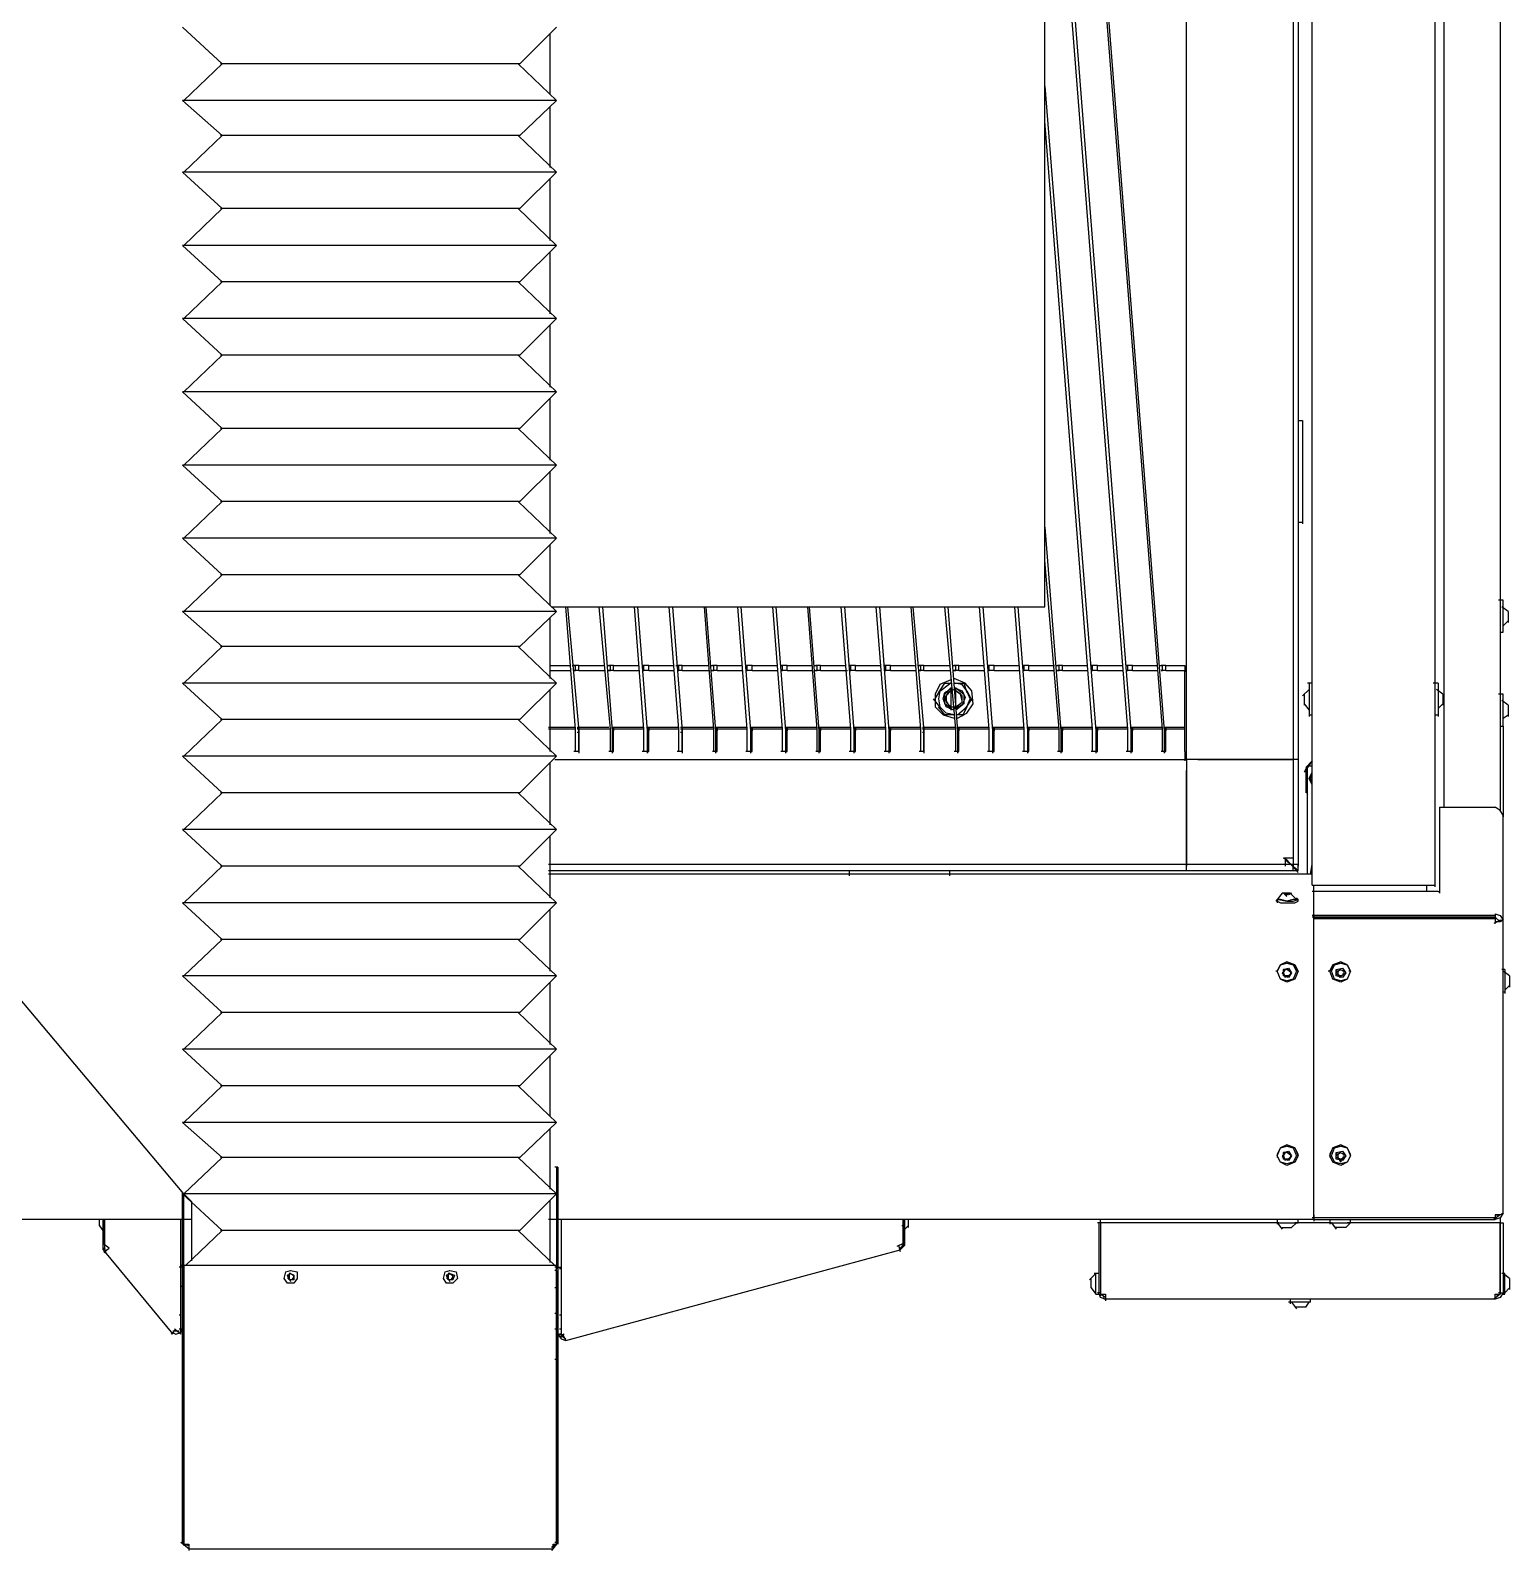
# Model space of a CAD drawing. Header units: inches. Extents: x 13215 to 16529, y 27038 to 34809.
# Drawn here: x 15415 to 16528, y 27038 to 28182 of the extents above; entities that cross this region are included whole.
import ezdxf

# ---------------------------------------------------------------- set-up
doc = ezdxf.new("R2010")
doc.units = ezdxf.units.IN
doc.header["$MEASUREMENT"] = 0
doc.layers.add('MAQUINAS', color=181, linetype='Continuous')

msp = doc.modelspace()

# ---------------------------------------------------------------- linework, layer by layer
at = {"layer": 'MAQUINAS'}
for points in [[(16284.9, 27633.7), (16284.9, 30865.2)], [(16365.2, 30865.2), (16365.2, 27632.5)], [(16368.8, 30865.2), (16368.8, 27632.5)], [(16178.3, 27748.6), (16178.3, 30620.9)], [(16379.5, 27539), (16379.5, 29249.4)], [(16471.8, 29249.4), (16471.8, 27537.8)], [(16478.9, 27597.7), (16478.9, 29250.6)], [(16520.9, 29250.6), (16520.9, 27595.3)], [(16240.6, 27656.4), (16180.7, 28419.4)], [(16183.1, 28419.4), (16243, 27655.2)], [(16266.9, 27656.4), (16207.1, 28419.4)], [(16208.3, 28419.4), (16268.1, 27655.2)], [(15559.1, 28157.1), (15529.1, 28184.6)], [(15783, 28157.1), (15810.6, 28184.6)], [(15805.8, 28179.8), (15805.8, 28134.3)], [(15530.3, 28129.5), (15559.1, 28157.1)], [(15783, 28157.1), (15557.9, 28157.1)], [(15810.6, 28129.5), (15781.9, 28157.1)], [(16178.3, 28140.3), (16216.6, 27655.2)], [(15810.6, 28129.5), (15529.1, 28129.5)], [(15559.1, 28103.2), (15529.1, 28129.5)], [(15783, 28103.2), (15810.6, 28129.5)], [(15805.8, 28124.7), (15805.8, 28079.2)], [(16214.2, 27656.4), (16178.3, 28114)], [(15530.3, 28075.6), (15559.1, 28103.2)], [(15783, 28103.2), (15557.9, 28103.2)], [(15810.6, 28075.6), (15781.9, 28103.2)], [(15810.6, 28075.6), (15529.1, 28075.6)], [(15559.1, 28048.1), (15529.1, 28075.6)], [(15783, 28048.1), (15810.6, 28075.6)], [(15805.8, 28070.8), (15805.8, 28024.1)], [(15530.3, 28020.5), (15559.1, 28048.1)], [(15783, 28048.1), (15557.9, 28048.1)], [(15810.6, 28020.5), (15781.9, 28048.1)], [(15810.6, 28020.5), (15529.1, 28020.5)], [(15559.1, 27993), (15529.1, 28020.5)], [(15783, 27993), (15810.6, 28020.5)], [(15805.8, 28015.7), (15805.8, 27969)], [(15530.3, 27965.4), (15559.1, 27993)], [(15783, 27993), (15557.9, 27993)], [(15810.6, 27965.4), (15781.9, 27993)], [(15810.6, 27965.4), (15529.1, 27965.4)], [(15559.1, 27937.9), (15529.1, 27965.4)], [(15783, 27937.9), (15810.6, 27965.4)], [(15805.8, 27960.6), (15805.8, 27913.9)], [(15530.3, 27910.3), (15559.1, 27937.9)], [(15783, 27937.9), (15557.9, 27937.9)], [(15810.6, 27910.3), (15781.9, 27937.9)], [(15810.6, 27910.3), (15529.1, 27910.3)], [(15559.1, 27882.8), (15529.1, 27910.3)], [(15783, 27882.8), (15810.6, 27910.3)], [(15805.8, 27905.5), (15805.8, 27858.8)], [(16368.8, 27888.8), (16372.3, 27888.8)], [(16372.3, 27888.8), (16372.3, 27810.9)], [(15530.3, 27855.2), (15559.1, 27882.8)], [(15783, 27882.8), (15557.9, 27882.8)], [(15810.6, 27855.2), (15781.9, 27882.8)], [(15810.6, 27855.2), (15529.1, 27855.2)], [(15559.1, 27827.7), (15529.1, 27855.2)], [(15783, 27827.7), (15810.6, 27855.2)], [(15805.8, 27850.5), (15805.8, 27803.7)], [(15530.3, 27800.1), (15559.1, 27827.7)], [(15783, 27827.7), (15557.9, 27827.7)], [(15810.6, 27800.1), (15781.9, 27827.7)], [(16178.3, 27808.5), (16190.3, 27655.2)], [(16368.8, 27812.1), (16372.3, 27812.1)], [(15810.6, 27800.1), (15529.1, 27800.1)], [(15559.1, 27772.6), (15529.1, 27800.1)], [(15783, 27772.6), (15810.6, 27800.1)], [(15805.8, 27795.4), (15805.8, 27749.8)], [(16189.1, 27656.4), (16178.3, 27783.4)], [(15530.3, 27745), (15559.1, 27772.6)], [(15783, 27772.6), (15557.9, 27772.6)], [(15810.6, 27745), (15781.9, 27772.6)], [(16523.3, 27753.4), (16519.7, 27753.4)], [(16523.3, 27729.5), (16523.3, 27753.4)], [(15810.6, 27745), (15529.1, 27745)], [(15559.1, 27718.7), (15529.1, 27745)], [(15783, 27718.7), (15810.6, 27745)], [(15805.8, 27740.3), (15805.8, 27694.7)], [(15807, 27748.6), (16178.3, 27748.6)], [(15825, 27656.4), (15817.8, 27748.6)], [(15819, 27748.6), (15827.4, 27655.2)], [(15851.3, 27656.4), (15842.9, 27748.6)], [(15845.3, 27748.6), (15852.5, 27655.2)], [(15876.5, 27656.4), (15869.3, 27748.6)], [(15871.7, 27748.6), (15878.9, 27655.2)], [(15902.8, 27656.4), (15895.6, 27748.6)], [(15898, 27748.6), (15905.2, 27655.2)], [(15929.2, 27656.4), (15922, 27748.6)], [(15923.2, 27748.6), (15930.4, 27655.2)], [(15954.3, 27656.4), (15947.1, 27748.6)], [(15949.5, 27748.6), (15956.7, 27655.2)], [(15980.7, 27656.4), (15973.5, 27748.6)], [(15975.9, 27748.6), (15983.1, 27655.2)], [(16007, 27656.4), (15999.8, 27748.6)], [(16001, 27748.6), (16008.2, 27655.2)], [(16032.2, 27656.4), (16025, 27748.6)], [(16027.4, 27748.6), (16034.6, 27655.2)], [(16058.5, 27656.4), (16051.3, 27748.6)], [(16053.7, 27748.6), (16060.9, 27655.2)], [(16084.9, 27656.4), (16077.7, 27748.6)], [(16078.9, 27748.6), (16087.3, 27655.2)], [(16111.2, 27656.4), (16102.9, 27748.6)], [(16105.2, 27748.6), (16112.4, 27655.2)], [(16136.4, 27656.4), (16129.2, 27748.6)], [(16131.6, 27748.6), (16138.8, 27655.2)], [(16162.7, 27656.4), (16155.6, 27748.6)], [(16157.9, 27748.6), (16165.1, 27655.2)], [(16526.9, 27745), (16522.1, 27748.6)], [(16526.9, 27745), (16526.9, 27736.7)], [(16520.9, 27729.5), (16523.3, 27729.5)], [(16523.3, 27734.3), (16526.9, 27737.9)], [(15530.3, 27691.1), (15559.1, 27718.7)], [(15783, 27718.7), (15557.9, 27718.7)], [(15810.6, 27691.1), (15781.9, 27718.7)], [(15805.8, 27704.3), (15821.4, 27704.3)], [(15805.8, 27700.7), (15821.4, 27700.7)], [(15822.6, 27704.3), (15825, 27704.3)], [(15827.4, 27704.3), (15823.8, 27704.3)], [(15823.8, 27700.7), (15825, 27700.7)], [(15827.4, 27700.7), (15823.8, 27700.7)], [(15825, 27700.7), (15825, 27704.3)], [(15827.4, 27704.3), (15846.5, 27704.3)], [(15827.4, 27700.7), (15827.4, 27704.3)], [(15827.4, 27700.7), (15847.7, 27700.7)], [(15848.9, 27704.3), (15851.3, 27704.3)], [(15848.9, 27700.7), (15851.3, 27700.7)], [(15853.7, 27704.3), (15850.1, 27704.3)], [(15853.7, 27700.7), (15850.1, 27700.7)], [(15851.3, 27700.7), (15851.3, 27704.3)], [(15853.7, 27704.3), (15872.9, 27704.3)], [(15853.7, 27700.7), (15853.7, 27704.3)], [(15853.7, 27700.7), (15872.9, 27700.7)], [(15875.3, 27704.3), (15876.5, 27704.3)], [(15880.1, 27704.3), (15875.3, 27704.3)], [(15875.3, 27700.7), (15876.5, 27700.7)], [(15880.1, 27700.7), (15875.3, 27700.7)], [(15876.5, 27700.7), (15876.5, 27704.3)], [(15880.1, 27704.3), (15899.2, 27704.3)], [(15880.1, 27700.7), (15880.1, 27704.3)], [(15880.1, 27700.7), (15899.2, 27700.7)], [(15900.4, 27704.3), (15902.8, 27704.3)], [(15905.2, 27704.3), (15901.6, 27704.3)], [(15901.6, 27700.7), (15902.8, 27700.7)], [(15905.2, 27700.7), (15901.6, 27700.7)], [(15902.8, 27700.7), (15902.8, 27704.3)], [(15905.2, 27704.3), (15925.6, 27704.3)], [(15905.2, 27700.7), (15905.2, 27704.3)], [(15905.2, 27700.7), (15925.6, 27700.7)], [(15926.8, 27704.3), (15929.2, 27704.3)], [(15926.8, 27700.7), (15929.2, 27700.7)], [(15931.6, 27704.3), (15928, 27704.3)], [(15931.6, 27700.7), (15928, 27700.7)], [(15929.2, 27700.7), (15929.2, 27704.3)], [(15931.6, 27704.3), (15950.7, 27704.3)], [(15931.6, 27700.7), (15931.6, 27704.3)], [(15931.6, 27700.7), (15950.7, 27700.7)], [(15953.1, 27704.3), (15954.3, 27704.3)], [(15957.9, 27704.3), (15953.1, 27704.3)], [(15953.1, 27700.7), (15954.3, 27700.7)], [(15957.9, 27700.7), (15953.1, 27700.7)], [(15954.3, 27700.7), (15954.3, 27704.3)], [(15957.9, 27704.3), (15977.1, 27704.3)], [(15957.9, 27700.7), (15957.9, 27704.3)], [(15957.9, 27700.7), (15977.1, 27700.7)], [(15979.5, 27704.3), (15980.7, 27704.3)], [(15984.3, 27704.3), (15979.5, 27704.3)], [(15979.5, 27700.7), (15980.7, 27700.7)], [(15984.3, 27700.7), (15979.5, 27700.7)], [(15980.7, 27700.7), (15980.7, 27704.3)], [(15984.3, 27704.3), (16003.4, 27704.3)], [(15984.3, 27700.7), (15984.3, 27704.3)], [(15984.3, 27700.7), (16003.4, 27700.7)], [(16004.6, 27704.3), (16007, 27704.3)], [(16004.6, 27700.7), (16007, 27700.7)], [(16009.4, 27704.3), (16005.8, 27704.3)], [(16009.4, 27700.7), (16005.8, 27700.7)], [(16007, 27700.7), (16007, 27704.3)], [(16009.4, 27704.3), (16028.6, 27704.3)], [(16009.4, 27700.7), (16009.4, 27704.3)], [(16009.4, 27700.7), (16029.8, 27700.7)], [(16031, 27704.3), (16032.2, 27704.3)], [(16035.8, 27704.3), (16031, 27704.3)], [(16031, 27700.7), (16032.2, 27700.7)], [(16035.8, 27700.7), (16031, 27700.7)], [(16032.2, 27700.7), (16032.2, 27704.3)], [(16035.8, 27704.3), (16054.9, 27704.3)], [(16035.8, 27700.7), (16035.8, 27704.3)], [(16035.8, 27700.7), (16054.9, 27700.7)], [(16057.3, 27704.3), (16058.5, 27704.3)], [(16062.1, 27704.3), (16057.3, 27704.3)], [(16057.3, 27700.7), (16058.5, 27700.7)], [(16062.1, 27700.7), (16057.3, 27700.7)], [(16058.5, 27700.7), (16058.5, 27704.3)], [(16062.1, 27704.3), (16081.3, 27704.3)], [(16062.1, 27700.7), (16062.1, 27704.3)], [(16062.1, 27700.7), (16081.3, 27700.7)], [(16082.5, 27704.3), (16084.9, 27704.3)], [(16087.3, 27704.3), (16083.7, 27704.3)], [(16083.7, 27700.7), (16084.9, 27700.7)], [(16087.3, 27700.7), (16083.7, 27700.7)], [(16084.9, 27700.7), (16084.9, 27704.3)], [(16087.3, 27704.3), (16106.4, 27704.3)], [(16087.3, 27700.7), (16087.3, 27704.3)], [(16087.3, 27700.7), (16107.6, 27700.7)], [(16107.6, 27693.5), (16099.3, 27690), (16095.7, 27682.8), (16095.7, 27673.2), (16101.7, 27667.2), (16110, 27664.8)], [(16108.8, 27704.3), (16111.2, 27704.3)], [(16108.8, 27700.7), (16111.2, 27700.7)], [(16113.6, 27704.3), (16110, 27704.3)], [(16113.6, 27700.7), (16110, 27700.7)], [(16112.4, 27664.8), (16119.6, 27668.4), (16124.4, 27675.6), (16123.2, 27685.2), (16118.4, 27691.1), (16110, 27694.7)], [(16111.2, 27700.7), (16111.2, 27704.3)], [(16113.6, 27704.3), (16132.8, 27704.3)], [(16113.6, 27700.7), (16113.6, 27704.3)], [(16113.6, 27700.7), (16132.8, 27700.7)], [(16135.2, 27704.3), (16136.4, 27704.3)], [(16140, 27704.3), (16135.2, 27704.3)], [(16135.2, 27700.7), (16136.4, 27700.7)], [(16140, 27700.7), (16135.2, 27700.7)], [(16136.4, 27700.7), (16136.4, 27704.3)], [(16140, 27704.3), (16159.1, 27704.3)], [(16140, 27700.7), (16140, 27704.3)], [(16140, 27700.7), (16159.1, 27700.7)], [(16161.5, 27704.3), (16162.7, 27704.3)], [(16166.3, 27704.3), (16161.5, 27704.3)], [(16161.5, 27700.7), (16162.7, 27700.7)], [(16166.3, 27700.7), (16161.5, 27700.7)], [(16162.7, 27700.7), (16162.7, 27704.3)], [(16166.3, 27704.3), (16185.5, 27704.3)], [(16166.3, 27700.7), (16166.3, 27704.3)], [(16166.3, 27700.7), (16185.5, 27700.7)], [(16186.7, 27704.3), (16189.1, 27704.3)], [(16186.7, 27700.7), (16189.1, 27700.7)], [(16191.5, 27704.3), (16187.9, 27704.3)], [(16191.5, 27700.7), (16187.9, 27700.7)], [(16189.1, 27700.7), (16189.1, 27704.3)], [(16191.5, 27704.3), (16210.7, 27704.3)], [(16191.5, 27700.7), (16191.5, 27704.3)], [(16191.5, 27700.7), (16210.7, 27700.7)], [(16213, 27704.3), (16214.2, 27704.3)], [(16217.8, 27704.3), (16213, 27704.3)], [(16213, 27700.7), (16214.2, 27700.7)], [(16217.8, 27700.7), (16213, 27700.7)], [(16214.2, 27700.7), (16214.2, 27704.3)], [(16217.8, 27704.3), (16237, 27704.3)], [(16217.8, 27700.7), (16217.8, 27704.3)], [(16217.8, 27700.7), (16237, 27700.7)], [(16239.4, 27704.3), (16240.6, 27704.3)], [(16244.2, 27704.3), (16239.4, 27704.3)], [(16239.4, 27700.7), (16240.6, 27700.7)], [(16244.2, 27700.7), (16239.4, 27700.7)], [(16240.6, 27700.7), (16240.6, 27704.3)], [(16244.2, 27704.3), (16263.4, 27704.3)], [(16244.2, 27700.7), (16244.2, 27704.3)], [(16244.2, 27700.7), (16263.4, 27700.7)], [(16264.5, 27704.3), (16266.9, 27704.3)], [(16269.3, 27704.3), (16265.7, 27704.3)], [(16265.7, 27700.7), (16266.9, 27700.7)], [(16269.3, 27700.7), (16265.7, 27700.7)], [(16266.9, 27700.7), (16266.9, 27704.3)], [(16269.3, 27704.3), (16283.7, 27704.3)], [(16269.3, 27700.7), (16269.3, 27704.3)], [(16269.3, 27700.7), (16283.7, 27700.7)], [(16283.7, 27704.3), (16283.7, 27699.5)], [(16283.7, 27697.1), (16283.7, 27700.7)], [(16283.7, 27661.2), (16283.7, 27697.1)], [(15810.6, 27691.1), (15529.1, 27691.1)], [(15559.1, 27663.6), (15529.1, 27691.1)], [(15783, 27663.6), (15810.6, 27691.1)], [(15805.8, 27686.4), (15805.8, 27639.6)], [(16095.7, 27679.2), (16099.3, 27685.2)], [(16107.6, 27691.1), (16098.1, 27684)], [(16099.3, 27685.2), (16098.1, 27679.2), (16099.3, 27673.2)], [(16099.3, 27685.2), (16102.9, 27691.1)], [(16110, 27670.8), (16104, 27673.2), (16101.7, 27679.2), (16102.9, 27684), (16108.8, 27687.6)], [(16102.9, 27691.1), (16107.6, 27691.1)], [(16107.6, 27672), (16102.9, 27675.6), (16102.9, 27682.8), (16107.6, 27687.6)], [(16116, 27678), (16114.8, 27682.8), (16110, 27686.4), (16105.2, 27684), (16102.9, 27679.2), (16106.4, 27673.2), (16111.2, 27673.2)], [(16107.6, 27685.2), (16104, 27681.6), (16104, 27676.8), (16107.6, 27673.2)], [(16107.6, 27687.6), (16108.8, 27687.6)], [(16107.6, 27687.6), (16107.6, 27684)], [(16107.6, 27685.2), (16107.6, 27672)], [(16119.6, 27685.2), (16116, 27690), (16110, 27691.1)], [(16110, 27691.1), (16117.2, 27691.1)], [(16110, 27687.6), (16111.2, 27687.6)], [(16110, 27687.6), (16116, 27685.2), (16118.4, 27680.4), (16116, 27674.4), (16111.2, 27670.8)], [(16111.2, 27687.6), (16117.2, 27682.8), (16117.2, 27675.6), (16111.2, 27672)], [(16111.2, 27685.2), (16111.2, 27687.6)], [(16111.2, 27673.2), (16111.2, 27685.2)], [(16111.2, 27673.2), (16116, 27676.8), (16116, 27681.6), (16111.2, 27685.2)], [(16117.2, 27691.1), (16119.6, 27684)], [(16119.6, 27673.2), (16122, 27679.2), (16119.6, 27685.2)], [(16119.6, 27685.2), (16123.2, 27678)], [(16377.1, 27686.4), (16372.3, 27681.6)], [(16373.5, 27682.8), (16373.5, 27674.4)], [(16379.5, 27691.1), (16375.9, 27691.1)], [(16377.1, 27691.1), (16377.1, 27666)], [(16474.2, 27691.1), (16470.6, 27691.1)], [(16477.8, 27682.8), (16473, 27686.4)], [(16474.2, 27691.1), (16474.2, 27666)], [(16477.8, 27682.8), (16477.8, 27674.4)], [(16523.3, 27682.8), (16519.7, 27682.8)], [(16523.3, 27658.8), (16523.3, 27682.8)], [(16099.3, 27673.2), (16094.5, 27679.2)], [(16102.9, 27667.2), (16098.1, 27673.2)], [(16110, 27667.2), (16104, 27668.4), (16099.3, 27673.2)], [(16110, 27670.8), (16106.4, 27672)], [(16107.6, 27673.2), (16107.6, 27670.8)], [(16111.2, 27672), (16110, 27672)], [(16111.2, 27672), (16111.2, 27673.2)], [(16112.4, 27667.2), (16119.6, 27673.2)], [(16119.6, 27673.2), (16116, 27666)], [(16123.2, 27679.2), (16118.4, 27672)], [(16373.5, 27675.6), (16377.1, 27670.8)], [(16474.2, 27672), (16477.8, 27675.6)], [(16526.9, 27674.4), (16522.1, 27678)], [(16526.9, 27674.4), (16526.9, 27666)], [(15530.3, 27636.1), (15559.1, 27663.6)], [(15783, 27663.6), (15557.9, 27663.6)], [(15810.6, 27636.1), (15781.9, 27663.6)], [(16110, 27667.2), (16101.7, 27667.2)], [(16117.2, 27667.2), (16111.2, 27667.2)], [(16283.7, 27657.6), (16283.7, 27661.2)], [(16377.1, 27667.2), (16379.5, 27667.2)], [(16471.8, 27667.2), (16474.2, 27667.2)], [(16520.9, 27658.8), (16520.9, 27595.3)], [(16520.9, 27658.8), (16523.3, 27658.8)], [(16523.3, 27664.8), (16526.9, 27667.2)], [(16523.3, 27658.8), (16523.3, 27590.5)], [(15825, 27657.6), (15804.6, 27657.6)], [(15825, 27656.4), (15804.6, 27656.4)], [(15825, 27639.6), (15825, 27656.4)], [(15826.2, 27657.6), (15827.4, 27657.6)], [(15850.1, 27657.6), (15826.2, 27657.6)], [(15851.3, 27656.4), (15826.2, 27656.4)], [(15827.4, 27654), (15826.2, 27654)], [(15827.4, 27657.6), (15827.4, 27655.2)], [(15827.4, 27656.4), (15827.4, 27638.4)], [(15827.4, 27639.6), (15827.4, 27656.4)], [(15851.3, 27639.6), (15851.3, 27656.4)], [(15852.5, 27657.6), (15853.7, 27657.6)], [(15876.5, 27657.6), (15852.5, 27657.6)], [(15852.5, 27656.4), (15852.5, 27638.4)], [(15876.5, 27656.4), (15852.5, 27656.4)], [(15852.5, 27654), (15853.7, 27654)], [(15853.7, 27657.6), (15853.7, 27655.2)], [(15853.7, 27639.6), (15853.7, 27656.4)], [(15876.5, 27639.6), (15876.5, 27656.4)], [(15878.9, 27657.6), (15880.1, 27657.6)], [(15902.8, 27657.6), (15878.9, 27657.6)], [(15878.9, 27656.4), (15878.9, 27638.4)], [(15902.8, 27656.4), (15878.9, 27656.4)], [(15878.9, 27654), (15880.1, 27654)], [(15880.1, 27657.6), (15880.1, 27655.2)], [(15880.1, 27639.6), (15880.1, 27656.4)], [(15902.8, 27639.6), (15902.8, 27656.4)], [(15905.2, 27657.6), (15904, 27657.6)], [(15929.2, 27657.6), (15904, 27657.6)], [(15929.2, 27656.4), (15904, 27656.4)], [(15905.2, 27654), (15904, 27654)], [(15905.2, 27657.6), (15905.2, 27655.2)], [(15905.2, 27656.4), (15905.2, 27638.4)], [(15905.2, 27639.6), (15905.2, 27656.4)], [(15929.2, 27639.6), (15929.2, 27656.4)], [(15930.4, 27657.6), (15931.6, 27657.6)], [(15954.3, 27657.6), (15930.4, 27657.6)], [(15930.4, 27656.4), (15930.4, 27638.4)], [(15954.3, 27656.4), (15930.4, 27656.4)], [(15930.4, 27654), (15931.6, 27654)], [(15931.6, 27657.6), (15931.6, 27655.2)], [(15931.6, 27639.6), (15931.6, 27656.4)], [(15954.3, 27639.6), (15954.3, 27656.4)], [(15956.7, 27657.6), (15957.9, 27657.6)], [(15980.7, 27657.6), (15956.7, 27657.6)], [(15956.7, 27656.4), (15956.7, 27638.4)], [(15980.7, 27656.4), (15956.7, 27656.4)], [(15956.7, 27654), (15957.9, 27654)], [(15957.9, 27657.6), (15957.9, 27655.2)], [(15957.9, 27639.6), (15957.9, 27656.4)], [(15980.7, 27639.6), (15980.7, 27656.4)], [(15983.1, 27657.6), (15984.3, 27657.6)], [(16007, 27657.6), (15983.1, 27657.6)], [(15983.1, 27656.4), (15983.1, 27638.4)], [(16007, 27656.4), (15983.1, 27656.4)], [(15983.1, 27654), (15984.3, 27654)], [(15984.3, 27657.6), (15984.3, 27655.2)], [(15984.3, 27639.6), (15984.3, 27656.4)], [(16007, 27639.6), (16007, 27656.4)], [(16008.2, 27657.6), (16009.4, 27657.6)], [(16032.2, 27657.6), (16008.2, 27657.6)], [(16008.2, 27656.4), (16008.2, 27638.4)], [(16032.2, 27656.4), (16008.2, 27656.4)], [(16008.2, 27654), (16009.4, 27654)], [(16009.4, 27657.6), (16009.4, 27655.2)], [(16009.4, 27639.6), (16009.4, 27656.4)], [(16032.2, 27639.6), (16032.2, 27656.4)], [(16034.6, 27657.6), (16035.8, 27657.6)], [(16058.5, 27657.6), (16034.6, 27657.6)], [(16034.6, 27656.4), (16034.6, 27638.4)], [(16058.5, 27656.4), (16034.6, 27656.4)], [(16034.6, 27654), (16035.8, 27654)], [(16035.8, 27657.6), (16035.8, 27655.2)], [(16035.8, 27639.6), (16035.8, 27656.4)], [(16058.5, 27639.6), (16058.5, 27656.4)], [(16060.9, 27657.6), (16062.1, 27657.6)], [(16084.9, 27657.6), (16060.9, 27657.6)], [(16060.9, 27656.4), (16060.9, 27638.4)], [(16084.9, 27656.4), (16060.9, 27656.4)], [(16060.9, 27654), (16062.1, 27654)], [(16062.1, 27657.6), (16062.1, 27655.2)], [(16062.1, 27639.6), (16062.1, 27656.4)], [(16084.9, 27639.6), (16084.9, 27656.4)], [(16086.1, 27657.6), (16087.3, 27657.6)], [(16111.2, 27657.6), (16086.1, 27657.6)], [(16111.2, 27656.4), (16086.1, 27656.4)], [(16087.3, 27654), (16086.1, 27654)], [(16087.3, 27657.6), (16087.3, 27655.2)], [(16087.3, 27656.4), (16087.3, 27638.4)], [(16087.3, 27639.6), (16087.3, 27656.4)], [(16111.2, 27639.6), (16111.2, 27656.4)], [(16112.4, 27657.6), (16113.6, 27657.6)], [(16136.4, 27657.6), (16112.4, 27657.6)], [(16112.4, 27656.4), (16112.4, 27638.4)], [(16136.4, 27656.4), (16112.4, 27656.4)], [(16112.4, 27654), (16113.6, 27654)], [(16113.6, 27657.6), (16113.6, 27655.2)], [(16113.6, 27639.6), (16113.6, 27656.4)], [(16136.4, 27639.6), (16136.4, 27656.4)], [(16138.8, 27657.6), (16140, 27657.6)], [(16162.7, 27657.6), (16138.8, 27657.6)], [(16138.8, 27656.4), (16138.8, 27638.4)], [(16162.7, 27656.4), (16138.8, 27656.4)], [(16138.8, 27654), (16140, 27654)], [(16140, 27657.6), (16140, 27655.2)], [(16140, 27639.6), (16140, 27656.4)], [(16162.7, 27639.6), (16162.7, 27656.4)], [(16165.1, 27657.6), (16166.3, 27657.6)], [(16189.1, 27657.6), (16165.1, 27657.6)], [(16165.1, 27656.4), (16165.1, 27638.4)], [(16189.1, 27656.4), (16165.1, 27656.4)], [(16165.1, 27654), (16166.3, 27654)], [(16166.3, 27657.6), (16166.3, 27655.2)], [(16166.3, 27639.6), (16166.3, 27656.4)], [(16189.1, 27639.6), (16189.1, 27656.4)], [(16190.3, 27657.6), (16191.5, 27657.6)], [(16214.2, 27657.6), (16190.3, 27657.6)], [(16190.3, 27656.4), (16190.3, 27638.4)], [(16214.2, 27656.4), (16190.3, 27656.4)], [(16190.3, 27654), (16191.5, 27654)], [(16191.5, 27657.6), (16191.5, 27655.2)], [(16191.5, 27639.6), (16191.5, 27656.4)], [(16214.2, 27639.6), (16214.2, 27656.4)], [(16216.6, 27657.6), (16217.8, 27657.6)], [(16240.6, 27657.6), (16216.6, 27657.6)], [(16216.6, 27656.4), (16216.6, 27638.4)], [(16240.6, 27656.4), (16216.6, 27656.4)], [(16216.6, 27654), (16217.8, 27654)], [(16217.8, 27657.6), (16217.8, 27655.2)], [(16217.8, 27639.6), (16217.8, 27656.4)], [(16240.6, 27639.6), (16240.6, 27656.4)], [(16243, 27657.6), (16244.2, 27657.6)], [(16266.9, 27657.6), (16243, 27657.6)], [(16243, 27656.4), (16243, 27638.4)], [(16266.9, 27656.4), (16243, 27656.4)], [(16243, 27654), (16244.2, 27654)], [(16244.2, 27657.6), (16244.2, 27655.2)], [(16244.2, 27639.6), (16244.2, 27656.4)], [(16266.9, 27639.6), (16266.9, 27656.4)], [(16283.7, 27657.6), (16268.1, 27657.6)], [(16268.1, 27657.6), (16269.3, 27657.6)], [(16268.1, 27656.4), (16268.1, 27638.4)], [(16283.7, 27656.4), (16268.1, 27656.4)], [(16268.1, 27654), (16269.3, 27654)], [(16269.3, 27657.6), (16269.3, 27655.2)], [(16269.3, 27639.6), (16269.3, 27656.4)], [(16283.7, 27656.4), (16283.7, 27657.6)], [(16283.7, 27639.6), (16283.7, 27656.4)], [(15810.6, 27636.1), (15529.1, 27636.1)], [(15559.1, 27608.5), (15529.1, 27636.1)], [(15783, 27608.5), (15810.6, 27636.1)], [(15827.4, 27639.6), (15823.8, 27639.6)], [(15827.4, 27639.6), (15826.2, 27639.6)], [(15852.5, 27639.6), (15850.1, 27639.6)], [(15852.5, 27639.6), (15853.7, 27639.6)], [(15878.9, 27639.6), (15875.3, 27639.6)], [(15878.9, 27639.6), (15880.1, 27639.6)], [(15905.2, 27639.6), (15901.6, 27639.6)], [(15905.2, 27639.6), (15904, 27639.6)], [(15930.4, 27639.6), (15928, 27639.6)], [(15930.4, 27639.6), (15931.6, 27639.6)], [(15956.7, 27639.6), (15953.1, 27639.6)], [(15956.7, 27639.6), (15957.9, 27639.6)], [(15983.1, 27639.6), (15979.5, 27639.6)], [(15983.1, 27639.6), (15984.3, 27639.6)], [(16008.2, 27639.6), (16005.8, 27639.6)], [(16008.2, 27639.6), (16009.4, 27639.6)], [(16034.6, 27639.6), (16031, 27639.6)], [(16034.6, 27639.6), (16035.8, 27639.6)], [(16060.9, 27639.6), (16057.3, 27639.6)], [(16060.9, 27639.6), (16062.1, 27639.6)], [(16087.3, 27639.6), (16083.7, 27639.6)], [(16087.3, 27639.6), (16086.1, 27639.6)], [(16112.4, 27639.6), (16110, 27639.6)], [(16112.4, 27639.6), (16113.6, 27639.6)], [(16138.8, 27639.6), (16135.2, 27639.6)], [(16138.8, 27639.6), (16140, 27639.6)], [(16140, 27639.6), (16138.8, 27639.6)], [(16165.1, 27639.6), (16161.5, 27639.6)], [(16165.1, 27639.6), (16166.3, 27639.6)], [(16190.3, 27639.6), (16187.9, 27639.6)], [(16190.3, 27639.6), (16191.5, 27639.6)], [(16216.6, 27639.6), (16213, 27639.6)], [(16216.6, 27639.6), (16217.8, 27639.6)], [(16243, 27639.6), (16239.4, 27639.6)], [(16243, 27639.6), (16244.2, 27639.6)], [(16268.1, 27639.6), (16265.7, 27639.6)], [(16268.1, 27639.6), (16269.3, 27639.6)], [(16283.7, 27639.6), (16283.7, 27632.5)], [(15805.8, 27631.3), (15805.8, 27584.5)], [(15809.4, 27633.7), (16284.9, 27633.7)], [(16359.2, 27633.7), (16283.7, 27633.7)], [(16284.9, 27633.7), (16284.9, 27558.2)], [(16284.9, 27559.4), (16284.9, 27625.3)], [(16293.3, 27633.7), (16359.2, 27633.7)], [(16365.2, 27633.7), (16358, 27633.7)], [(16359.2, 27633.7), (16365.2, 27633.7)], [(16368.8, 27633.7), (16364, 27633.7)], [(16368.8, 27633.7), (16364, 27633.7)], [(16365.2, 27633.7), (16365.2, 27553.4)], [(16368.8, 27633.7), (16368.8, 27553.4)], [(16375.9, 27628.9), (16373.5, 27624.1)], [(16375.9, 27627.7), (16373.5, 27624.1)], [(16379.5, 27632.5), (16374.7, 27627.7)], [(16374.7, 27625.3), (16374.7, 27608.5)], [(16374.7, 27625.3), (16374.7, 27608.5)], [(16379.5, 27632.5), (16375.9, 27627.7)], [(16375.9, 27547.4), (16375.9, 27628.9)], [(16375.9, 27628.9), (16379.5, 27628.9)], [(16379.5, 27614.5), (16377.1, 27619.3), (16379.5, 27624.1)], [(16379.5, 27614.5), (16378.3, 27619.3), (16379.5, 27624.1)], [(15530.3, 27581), (15559.1, 27608.5)], [(15783, 27608.5), (15557.9, 27608.5)], [(15810.6, 27581), (15781.9, 27608.5)], [(16374.7, 27609.7), (16375.9, 27607.3)], [(16374.7, 27609.7), (16375.9, 27607.3)], [(16475.4, 27597.7), (16517.3, 27597.7)], [(16475.4, 27597.7), (16475.4, 27533)], [(16523.3, 27591.7), (16520.9, 27595.3), (16517.3, 27597.7)], [(16523.3, 27512.7), (16523.3, 27591.7)], [(15810.6, 27581), (15529.1, 27581)], [(15559.1, 27553.4), (15529.1, 27581)], [(15783, 27553.4), (15810.6, 27581)], [(15805.8, 27576.2), (15805.8, 27529.5)], [(16284.9, 27559.4), (16284.9, 27553.4)], [(16284.9, 27554.6), (16284.9, 27559.4)], [(16365.2, 27559.4), (16358, 27559.4)], [(16360.4, 27558.2), (16358, 27559.4)], [(16360.4, 27558.2), (16358, 27559.4)], [(16359.2, 27559.4), (16359.2, 27553.4)], [(16368.8, 27549.8), (16359.2, 27558.2)], [(16360.4, 27558.2), (16368.8, 27548.6)], [(15530.3, 27525.9), (15559.1, 27553.4)], [(15783, 27553.4), (15557.9, 27553.4)], [(15810.6, 27525.9), (15781.9, 27553.4)], [(16284.9, 27554.6), (15804.6, 27554.6)], [(16284.9, 27549.8), (15804.6, 27549.8)], [(16379.5, 27547.4), (15804.6, 27547.4)], [(16031, 27549.8), (16031, 27546.2)], [(16106.4, 27549.8), (16106.4, 27546.2)], [(16365.2, 27554.6), (16283.7, 27554.6)], [(16365.2, 27549.8), (16283.7, 27549.8)], [(16284.9, 27549.8), (16284.9, 27554.6)], [(16284.9, 27549.8), (16284.9, 27554.6)], [(16368.8, 27554.6), (16364, 27554.6)], [(16368.8, 27549.8), (16364, 27549.8)], [(16365.2, 27549.8), (16365.2, 27554.6)], [(16368.8, 27549.8), (16368.8, 27554.6)], [(16378.3, 27547.4), (16379.5, 27554.6)], [(16378.3, 27547.4), (16379.5, 27553.4)], [(16356.8, 27533), (16352, 27527.1)], [(16358, 27533), (16356.8, 27533)], [(16358, 27533), (16356.8, 27533)], [(16358, 27533), (16356.8, 27533)], [(16360.4, 27533), (16356.8, 27533)], [(16358, 27533), (16356.8, 27533)], [(16360.4, 27533), (16356.8, 27533)], [(16358, 27533), (16356.8, 27533)], [(16358, 27533), (16360.4, 27530.6)], [(16364, 27533), (16361.6, 27531.8), (16358, 27533), (16364, 27533)], [(16360.4, 27533), (16359.2, 27533)], [(16362.8, 27533), (16359.2, 27533)], [(16362.8, 27533), (16359.2, 27533)], [(16360.4, 27531.8), (16360.4, 27533)], [(16360.4, 27531.8), (16360.4, 27533)], [(16360.4, 27531.8), (16362.8, 27533)], [(16362.8, 27533), (16361.6, 27533)], [(16362.8, 27533), (16361.6, 27533)], [(16362.8, 27533), (16361.6, 27533)], [(16362.8, 27533), (16361.6, 27533)], [(16367.6, 27528.3), (16362.8, 27533)], [(16379.5, 27539), (16383.1, 27539)], [(16474.2, 27534.2), (16379.5, 27534.2)], [(16380.7, 27517.5), (16380.7, 27539)], [(16383.1, 27539), (16468.2, 27539)], [(16465.8, 27534.2), (16465.8, 27539)], [(16468.2, 27539), (16471.8, 27539)], [(16474.2, 27534.2), (16473, 27534.2)], [(16474.2, 27534.2), (16475.4, 27534.2)], [(15810.6, 27525.9), (15529.1, 27525.9)], [(15559.1, 27498.3), (15529.1, 27525.9)], [(15783, 27498.3), (15810.6, 27525.9)], [(16354.4, 27529.5), (16352, 27527.1)], [(16353.2, 27528.3), (16354.4, 27528.3), (16360.4, 27527.1), (16365.2, 27527.1), (16368.8, 27528.3), (16367.6, 27529.5)], [(16367.6, 27528.3), (16365.2, 27528.3), (16360.4, 27527.1), (16355.6, 27528.3), (16353.2, 27528.3)], [(16353.2, 27528.3), (16353.2, 27525.9)], [(16353.2, 27527.1), (16355.6, 27525.9), (16366.4, 27525.9), (16368.8, 27527.1)], [(16360.4, 27531.8), (16359.2, 27531.8)], [(16367.6, 27528.3), (16366.4, 27528.3)], [(16368.8, 27527.1), (16368.8, 27528.3)], [(15805.8, 27521.1), (15805.8, 27474.4)], [(16517.3, 27516.3), (16379.5, 27516.3)], [(16517.3, 27515.1), (16379.5, 27515.1)], [(16380.7, 27516.3), (16380.7, 27517.5)], [(16380.7, 27516.3), (16380.7, 27517.5)], [(16380.7, 27516.3), (16380.7, 27513.9)], [(16380.7, 27511.5), (16380.7, 27516.3)], [(16380.7, 27513.9), (16380.7, 27515.1)], [(16380.7, 27515.1), (16517.3, 27515.1)], [(16380.7, 27513.9), (16517.3, 27513.9)], [(16380.7, 27288.7), (16380.7, 27513.9)], [(16380.7, 27291.1), (16380.7, 27511.5)], [(16419.1, 27515.1), (16417.9, 27515.1)], [(16419.1, 27515.1), (16417.9, 27515.1)], [(16420.3, 27515.1), (16419.1, 27515.1)], [(16520.9, 27512.7), (16516.1, 27510.3)], [(16517.3, 27517.5), (16520.9, 27516.3), (16523.3, 27512.7)], [(16517.3, 27517.5), (16517.3, 27515.1)], [(16517.3, 27516.3), (16517.3, 27513.9)], [(16517.3, 27513.9), (16517.3, 27515.1)], [(16517.3, 27515.1), (16520.9, 27511.5)], [(16517.3, 27513.9), (16517.3, 27510.3)], [(16523.3, 27512.7), (16520.9, 27511.5), (16517.3, 27511.5)], [(16520.9, 27512.7), (16523.3, 27512.7)], [(16523.3, 27292.3), (16523.3, 27512.7)], [(15530.3, 27470.8), (15559.1, 27498.3)], [(15783, 27498.3), (15557.9, 27498.3)], [(15810.6, 27470.8), (15781.9, 27498.3)], [(16368.8, 27474.4), (16366.4, 27479.1), (16360.4, 27481.5), (16355.6, 27479.1), (16353.2, 27474.4)], [(16368.8, 27474.4), (16366.4, 27468.4), (16360.4, 27466), (16355.6, 27468.4), (16353.2, 27474.4), (16355.6, 27479.1), (16360.4, 27481.5), (16366.4, 27479.1), (16368.8, 27474.4)], [(16367.6, 27474.4), (16365.2, 27468.4), (16360.4, 27467.2), (16355.6, 27468.4), (16353.2, 27474.4), (16355.6, 27479.1), (16360.4, 27480.3), (16365.2, 27479.1), (16367.6, 27474.4)], [(16364, 27473.2), (16361.6, 27469.6), (16358, 27470.8), (16358, 27475.6), (16361.6, 27476.7), (16364, 27473.2)], [(16408.3, 27474.4), (16405.9, 27479.1), (16401.1, 27481.5), (16395.1, 27479.1), (16392.7, 27474.4)], [(16392.7, 27474.4), (16395.1, 27479.1), (16401.1, 27481.5), (16405.9, 27479.1), (16408.3, 27474.4), (16405.9, 27468.4), (16401.1, 27466), (16395.1, 27468.4), (16392.7, 27474.4)], [(16408.3, 27474.4), (16405.9, 27468.4), (16401.1, 27467.2), (16396.3, 27468.4), (16393.9, 27474.4), (16396.3, 27479.1), (16401.1, 27480.3), (16405.9, 27479.1), (16408.3, 27474.4)], [(16404.7, 27473.2), (16402.3, 27469.6), (16397.5, 27470.8), (16397.5, 27475.6), (16402.3, 27476.7), (16404.7, 27473.2)], [(15810.6, 27470.8), (15529.1, 27470.8)], [(15559.1, 27443.2), (15529.1, 27470.8)], [(15783, 27443.2), (15810.6, 27470.8)], [(15805.8, 27466), (15805.8, 27419.3)], [(16353.2, 27474.4), (16352, 27474.4)], [(16359.2, 27475.6), (16356.8, 27472)], [(16359.2, 27475.6), (16356.8, 27472)], [(16358, 27473.2), (16356.8, 27473.2)], [(16359.2, 27470.8), (16356.8, 27473.2)], [(16359.2, 27475.6), (16358, 27475.6)], [(16361.6, 27475.6), (16358, 27475.6)], [(16361.6, 27475.6), (16358, 27475.6)], [(16358, 27473.2), (16359.2, 27469.6)], [(16358, 27473.2), (16359.2, 27469.6)], [(16359.2, 27470.8), (16358, 27470.8)], [(16359.2, 27470.8), (16358, 27470.8)], [(16359.2, 27470.8), (16358, 27470.8)], [(16361.6, 27470.8), (16358, 27470.8)], [(16359.2, 27470.8), (16358, 27470.8)], [(16359.2, 27470.8), (16361.6, 27470.8)], [(16359.2, 27470.8), (16361.6, 27470.8)], [(16361.6, 27475.6), (16360.4, 27475.6)], [(16364, 27473.2), (16360.4, 27475.6)], [(16364, 27473.2), (16360.4, 27475.6)], [(16364, 27473.2), (16360.4, 27469.6)], [(16361.6, 27470.8), (16360.4, 27470.8)], [(16361.6, 27470.8), (16360.4, 27470.8)], [(16361.6, 27470.8), (16360.4, 27470.8)], [(16361.6, 27470.8), (16360.4, 27470.8)], [(16361.6, 27470.8), (16364, 27473.2)], [(16361.6, 27470.8), (16364, 27473.2)], [(16364, 27473.2), (16362.8, 27473.2)], [(16364, 27473.2), (16362.8, 27473.2)], [(16368.8, 27474.4), (16367.6, 27474.4)], [(16392.7, 27474.4), (16391.5, 27474.4)], [(16401.1, 27475.6), (16397.5, 27473.2)], [(16401.1, 27475.6), (16397.5, 27473.2)], [(16398.7, 27474.4), (16397.5, 27474.4)], [(16398.7, 27472), (16397.5, 27472)], [(16401.1, 27470.8), (16397.5, 27472)], [(16398.7, 27472), (16397.5, 27472)], [(16398.7, 27474.4), (16398.7, 27470.8)], [(16398.7, 27474.4), (16398.7, 27470.8)], [(16398.7, 27472), (16401.1, 27469.6)], [(16398.7, 27472), (16401.1, 27469.6)], [(16401.1, 27475.6), (16399.9, 27475.6)], [(16403.5, 27474.4), (16399.9, 27475.6)], [(16403.5, 27474.4), (16399.9, 27475.6)], [(16403.5, 27472), (16399.9, 27469.6)], [(16401.1, 27470.8), (16399.9, 27470.8)], [(16401.1, 27470.8), (16399.9, 27470.8)], [(16401.1, 27470.8), (16399.9, 27470.8)], [(16401.1, 27470.8), (16399.9, 27470.8)], [(16401.1, 27470.8), (16403.5, 27472)], [(16401.1, 27470.8), (16403.5, 27472)], [(16403.5, 27474.4), (16402.3, 27474.4)], [(16403.5, 27472), (16402.3, 27472)], [(16403.5, 27472), (16402.3, 27472)], [(16403.5, 27472), (16403.5, 27474.4)], [(16403.5, 27472), (16403.5, 27474.4)], [(16408.3, 27474.4), (16407.1, 27474.4)], [(16524.5, 27475.6), (16522.1, 27475.6)], [(16528.1, 27470.8), (16523.3, 27474.4)], [(16524.5, 27475.6), (16524.5, 27457.6)], [(16528.1, 27470.8), (16528.1, 27462.4)], [(15530.3, 27306.7), (15404.6, 27456.4)], [(16523.3, 27458.8), (16524.5, 27458.8)], [(16524.5, 27460), (16528.1, 27463.6)], [(15530.3, 27415.7), (15559.1, 27443.2)], [(15783, 27443.2), (15557.9, 27443.2)], [(15810.6, 27415.7), (15781.9, 27443.2)], [(15810.6, 27415.7), (15529.1, 27415.7)], [(15559.1, 27388.1), (15529.1, 27415.7)], [(15783, 27388.1), (15810.6, 27415.7)], [(15805.8, 27410.9), (15805.8, 27365.4)], [(15530.3, 27360.6), (15559.1, 27388.1)], [(15783, 27388.1), (15557.9, 27388.1)], [(15810.6, 27360.6), (15781.9, 27388.1)], [(15810.6, 27360.6), (15529.1, 27360.6)], [(15559.1, 27334.2), (15529.1, 27360.6)], [(15783, 27334.2), (15810.6, 27360.6)], [(15805.8, 27355.8), (15805.8, 27310.3)], [(16368.8, 27336.6), (16366.4, 27341.4), (16360.4, 27343.8), (16355.6, 27341.4), (16353.2, 27336.6)], [(16353.2, 27335.4), (16355.6, 27341.4), (16360.4, 27343.8), (16366.4, 27341.4), (16368.8, 27335.4), (16366.4, 27330.6), (16360.4, 27328.2), (16355.6, 27330.6), (16353.2, 27335.4)], [(16367.6, 27335.4), (16365.2, 27330.6), (16360.4, 27329.4), (16355.6, 27330.6), (16353.2, 27335.4), (16355.6, 27341.4), (16360.4, 27342.6), (16365.2, 27341.4), (16367.6, 27335.4)], [(16364, 27335.4), (16361.6, 27331.8), (16358, 27333), (16358, 27337.8), (16361.6, 27339), (16364, 27335.4)], [(16408.3, 27336.6), (16405.9, 27341.4), (16401.1, 27343.8), (16395.1, 27341.4), (16392.7, 27336.6)], [(16408.3, 27335.4), (16405.9, 27330.6), (16401.1, 27328.2), (16395.1, 27330.6), (16392.7, 27335.4), (16395.1, 27341.4), (16401.1, 27343.8), (16405.9, 27341.4), (16408.3, 27335.4)], [(16408.3, 27335.4), (16405.9, 27330.6), (16401.1, 27329.4), (16396.3, 27330.6), (16393.9, 27335.4), (16396.3, 27341.4), (16401.1, 27342.6), (16405.9, 27341.4), (16408.3, 27335.4)], [(16404.7, 27335.4), (16402.3, 27331.8), (16397.5, 27333), (16397.5, 27337.8), (16402.3, 27339), (16404.7, 27335.4)], [(15530.3, 27306.7), (15559.1, 27334.2)], [(15783, 27334.2), (15557.9, 27334.2)], [(15810.6, 27306.7), (15781.9, 27334.2)], [(15810.6, 27327), (15809.4, 27327)], [(15811.8, 27327), (15809.4, 27327)], [(15810.6, 27327), (15810.6, 27251.6)], [(15811.8, 27327), (15810.6, 27327)], [(15811.8, 27327), (15811.8, 27251.6)], [(16353.2, 27336.6), (16353.2, 27334.2)], [(16359.2, 27337.8), (16356.8, 27334.2)], [(16359.2, 27337.8), (16356.8, 27334.2)], [(16358, 27335.4), (16356.8, 27335.4)], [(16359.2, 27333), (16356.8, 27335.4)], [(16359.2, 27337.8), (16358, 27337.8)], [(16361.6, 27337.8), (16358, 27337.8)], [(16361.6, 27337.8), (16358, 27337.8)], [(16358, 27335.4), (16359.2, 27331.8)], [(16358, 27335.4), (16359.2, 27331.8)], [(16359.2, 27333), (16358, 27333)], [(16359.2, 27333), (16358, 27333)], [(16359.2, 27333), (16358, 27333)], [(16361.6, 27333), (16358, 27333)], [(16359.2, 27333), (16358, 27333)], [(16359.2, 27333), (16361.6, 27333)], [(16359.2, 27333), (16361.6, 27333)], [(16361.6, 27337.8), (16360.4, 27337.8)], [(16364, 27335.4), (16360.4, 27337.8)], [(16364, 27335.4), (16360.4, 27337.8)], [(16364, 27335.4), (16360.4, 27331.8)], [(16361.6, 27333), (16360.4, 27333)], [(16361.6, 27333), (16360.4, 27333)], [(16361.6, 27333), (16360.4, 27333)], [(16361.6, 27333), (16360.4, 27333)], [(16361.6, 27333), (16364, 27335.4)], [(16361.6, 27333), (16364, 27335.4)], [(16364, 27335.4), (16362.8, 27335.4)], [(16364, 27335.4), (16362.8, 27335.4)], [(16368.8, 27335.4), (16368.8, 27336.6)], [(16392.7, 27336.6), (16392.7, 27334.2)], [(16401.1, 27337.8), (16397.5, 27335.4)], [(16401.1, 27337.8), (16397.5, 27335.4)], [(16398.7, 27336.6), (16397.5, 27336.6)], [(16398.7, 27334.2), (16397.5, 27334.2)], [(16401.1, 27333), (16397.5, 27334.2)], [(16398.7, 27334.2), (16397.5, 27334.2)], [(16398.7, 27336.6), (16398.7, 27333)], [(16398.7, 27336.6), (16398.7, 27333)], [(16398.7, 27334.2), (16401.1, 27330.6)], [(16398.7, 27334.2), (16401.1, 27330.6)], [(16401.1, 27337.8), (16399.9, 27337.8)], [(16403.5, 27336.6), (16399.9, 27337.8)], [(16403.5, 27336.6), (16399.9, 27337.8)], [(16403.5, 27334.2), (16399.9, 27331.8)], [(16401.1, 27333), (16399.9, 27333)], [(16401.1, 27331.8), (16399.9, 27331.8)], [(16401.1, 27331.8), (16403.5, 27334.2)], [(16401.1, 27331.8), (16403.5, 27334.2)], [(16401.1, 27333), (16401.1, 27330.6)], [(16401.1, 27333), (16401.1, 27330.6)], [(16403.5, 27336.6), (16402.3, 27336.6)], [(16403.5, 27334.2), (16402.3, 27334.2)], [(16403.5, 27334.2), (16402.3, 27334.2)], [(16403.5, 27334.2), (16403.5, 27336.6)], [(16403.5, 27334.2), (16403.5, 27336.6)], [(16408.3, 27335.4), (16408.3, 27336.6)], [(15529.1, 27252.8), (15529.1, 27307.9)], [(15810.6, 27306.7), (15529.1, 27306.7)], [(15559.1, 27279.1), (15529.1, 27306.7)], [(15536.3, 27300.7), (15530.3, 27306.7)], [(15530.3, 27252.8), (15530.3, 27306.7)], [(15783, 27279.1), (15810.6, 27306.7)], [(15536.3, 27256.4), (15536.3, 27300.7)], [(15805.8, 27301.9), (15805.8, 27255.2)], [(15529.1, 27287.5), (14894.3, 27287.5)], [(15466.8, 27282.7), (15466.8, 27287.5)], [(15466.8, 27282.7), (15469.2, 27279.1)], [(15469.2, 27287.5), (15469.2, 27264.7)], [(15470.4, 27287.5), (15470.4, 27264.7)], [(15470.4, 27269.5), (15470.4, 27287.5)], [(15527.9, 27201.3), (15527.9, 27287.5)], [(15536.3, 27287.5), (15529.1, 27287.5)], [(15810.6, 27287.5), (15804.6, 27287.5)], [(16380.7, 27287.5), (15810.6, 27287.5)], [(15814.2, 27287.5), (15814.2, 27250.4)], [(16071.7, 27282.7), (16070.5, 27282.7)], [(16071.7, 27268.3), (16071.7, 27287.5)], [(16071.7, 27287.5), (16071.7, 27268.3)], [(16072.9, 27268.3), (16072.9, 27287.5)], [(16072.9, 27280.3), (16075.3, 27282.7)], [(16075.3, 27287.5), (16075.3, 27281.5)], [(16220.2, 27285.1), (16217.8, 27285.1)], [(16219, 27285.1), (16219, 27231.2)], [(16354.4, 27285.1), (16219, 27285.1)], [(16220.2, 27285.1), (16219, 27285.1)], [(16354.4, 27285.1), (16219, 27285.1)], [(16220.2, 27285.1), (16220.2, 27287.5)], [(16220.2, 27285.1), (16220.2, 27231.2)], [(16220.2, 27285.1), (16220.2, 27230)], [(16353.2, 27287.5), (16353.2, 27283.9)], [(16353.2, 27285.1), (16368.8, 27285.1)], [(16353.2, 27285.1), (16356.8, 27280.3)], [(16356.8, 27281.5), (16364, 27281.5)], [(16364, 27281.5), (16367.6, 27285.1)], [(16393.9, 27285.1), (16366.4, 27285.1)], [(16393.9, 27285.1), (16366.4, 27285.1)], [(16368.8, 27285.1), (16368.8, 27287.5)], [(16517.3, 27288.7), (16379.5, 27288.7)], [(16380.7, 27287.5), (16379.5, 27287.5)], [(16380.7, 27291.1), (16380.7, 27286.3)], [(16380.7, 27287.5), (16517.3, 27287.5)], [(16392.7, 27287.5), (16392.7, 27283.9)], [(16392.7, 27285.1), (16408.3, 27285.1)], [(16393.9, 27285.1), (16397.5, 27280.3)], [(16404.7, 27281.5), (16396.3, 27281.5)], [(16404.7, 27281.5), (16408.3, 27285.1)], [(16520.9, 27285.1), (16405.9, 27285.1)], [(16520.9, 27285.1), (16405.9, 27285.1)], [(16408.3, 27285.1), (16408.3, 27287.5)], [(16520.9, 27291.1), (16516.1, 27287.5)], [(16523.3, 27292.3), (16520.9, 27288.7), (16517.3, 27287.5)], [(16523.3, 27292.3), (16520.9, 27291.1), (16517.3, 27291.1)], [(16517.3, 27291.1), (16519.7, 27291.1)], [(16517.3, 27291.1), (16519.7, 27291.1)], [(16517.3, 27291.1), (16517.3, 27287.5)], [(16517.3, 27287.5), (16517.3, 27288.7)], [(16519.7, 27291.1), (16518.5, 27291.1)], [(16520.9, 27285.1), (16519.7, 27285.1)], [(16520.9, 27288.7), (16520.9, 27283.9)], [(16520.9, 27231.2), (16520.9, 27285.1)], [(16520.9, 27285.1), (16520.9, 27231.2)], [(16520.9, 27285.1), (16523.3, 27285.1)], [(16523.3, 27285.1), (16523.3, 27231.2)], [(15470.4, 27275.5), (15469.2, 27275.5)], [(15531.5, 27252.8), (15559.1, 27279.1)], [(15783, 27279.1), (15557.9, 27279.1)], [(15809.4, 27252.8), (15781.9, 27279.1)], [(15474, 27265.9), (15469.2, 27269.5)], [(15469.2, 27265.9), (15470.4, 27262.4)], [(15469.2, 27265.9), (15470.4, 27265.9)], [(15470.4, 27265.9), (15471.6, 27262.4)], [(15470.4, 27263.5), (15474, 27265.9)], [(15470.4, 27263.5), (15521.9, 27201.3)], [(15817.8, 27196.5), (16069.3, 27264.7)], [(16071.7, 27269.5), (16066.9, 27267.1)], [(16068.1, 27268.3), (16069.3, 27263.5)], [(16069.3, 27264.7), (16072.9, 27268.3)], [(16069.3, 27265.9), (16071.7, 27268.3)], [(16072.9, 27268.3), (16070.5, 27268.3)], [(15527.9, 27251.6), (15526.7, 27251.6)], [(15529.1, 27251.6), (15526.7, 27251.6)], [(15530.3, 27252.8), (15527.9, 27252.8)], [(15527.9, 27204.9), (15527.9, 27251.6)], [(15530.3, 27252.8), (15529.1, 27252.8)], [(15810.6, 27252.8), (15529.1, 27252.8)], [(15529.1, 27237.2), (15529.1, 27252.8)], [(15530.3, 27251.6), (15529.1, 27251.6)], [(15530.3, 27251.6), (15529.1, 27251.6)], [(15530.3, 27249.2), (15529.1, 27249.2)], [(15530.3, 27252.8), (15530.3, 27234.8)], [(15530.3, 27251.6), (15530.3, 27252.8)], [(15530.3, 27249.2), (15530.3, 27251.6)], [(15530.3, 27237.2), (15530.3, 27249.2)], [(15610.6, 27249.2), (15615.4, 27248), (15615.4, 27243.2), (15613, 27239.6), (15608.2, 27239.6), (15605.8, 27243.2), (15607, 27248), (15610.6, 27249.2)], [(15730.3, 27249.2), (15735.1, 27248), (15736.3, 27243.2), (15732.7, 27239.6), (15728, 27239.6), (15725.6, 27243.2), (15726.8, 27248), (15730.3, 27249.2)], [(15810.6, 27252.8), (15809.4, 27252.8)], [(15810.6, 27251.6), (15809.4, 27251.6)], [(15810.6, 27251.6), (15809.4, 27251.6)], [(15810.6, 27249.2), (15809.4, 27249.2)], [(15810.6, 27236), (15810.6, 27252.8)], [(15810.6, 27252.8), (15811.8, 27252.8)], [(15810.6, 27252.8), (15810.6, 27250.4)], [(15810.6, 27249.2), (15810.6, 27251.6)], [(15810.6, 27249.2), (15810.6, 27236)], [(15811.8, 27252.8), (15811.8, 27236)], [(15811.8, 27251.6), (15814.2, 27251.6)], [(15814.2, 27250.4), (15813, 27250.4)], [(15814.2, 27251.6), (15814.2, 27198.9)], [(15814.2, 27251.6), (15814.2, 27200.1)], [(15530.3, 27237.2), (15527.9, 27237.2)], [(15529.1, 27044.4), (15529.1, 27237.2)], [(15530.3, 27236), (15529.1, 27236)], [(15530.3, 27236), (15529.1, 27236)], [(15530.3, 27237.2), (15530.3, 27234.8)], [(15530.3, 27044.4), (15530.3, 27237.2)], [(15530.3, 27236), (15530.3, 27042)], [(15610.6, 27246.8), (15608.2, 27244.4)], [(15610.6, 27246.8), (15608.2, 27244.4)], [(15610.6, 27246.8), (15613, 27245.6), (15613, 27242), (15609.4, 27242), (15608.2, 27245.6), (15610.6, 27246.8)], [(15609.4, 27245.6), (15608.2, 27245.6)], [(15609.4, 27243.2), (15608.2, 27243.2)], [(15610.6, 27246.8), (15609.4, 27246.8)], [(15613, 27245.6), (15609.4, 27246.8)], [(15613, 27245.6), (15609.4, 27246.8)], [(15609.4, 27245.6), (15609.4, 27242)], [(15609.4, 27245.6), (15609.4, 27242)], [(15609.4, 27243.2), (15610.6, 27240.8)], [(15609.4, 27243.2), (15610.6, 27240.8)], [(15610.6, 27242), (15609.4, 27242)], [(15610.6, 27242), (15613, 27243.2)], [(15610.6, 27242), (15613, 27243.2)], [(15613, 27245.6), (15611.8, 27245.6)], [(15613, 27243.2), (15611.8, 27243.2)], [(15613, 27243.2), (15613, 27245.6)], [(15613, 27243.2), (15613, 27245.6)], [(15730.3, 27246.8), (15728, 27244.4)], [(15730.3, 27246.8), (15728, 27244.4)], [(15730.3, 27246.8), (15733.9, 27245.6), (15732.7, 27242), (15729.1, 27242), (15728, 27245.6), (15730.3, 27246.8)], [(15729.1, 27245.6), (15728, 27245.6)], [(15729.1, 27243.2), (15728, 27243.2)], [(15730.3, 27246.8), (15729.1, 27246.8)], [(15732.7, 27245.6), (15729.1, 27246.8)], [(15732.7, 27245.6), (15729.1, 27246.8)], [(15729.1, 27245.6), (15729.1, 27242)], [(15729.1, 27245.6), (15729.1, 27242)], [(15729.1, 27243.2), (15730.3, 27240.8)], [(15729.1, 27243.2), (15730.3, 27240.8)], [(15730.3, 27242), (15729.1, 27242)], [(15730.3, 27242), (15732.7, 27243.2)], [(15730.3, 27242), (15732.7, 27243.2)], [(15732.7, 27245.6), (15731.5, 27245.6)], [(15732.7, 27243.2), (15731.5, 27243.2)], [(15732.7, 27243.2), (15732.7, 27245.6)], [(15732.7, 27243.2), (15732.7, 27245.6)], [(15810.6, 27236), (15809.4, 27236)], [(15810.6, 27236), (15809.4, 27236)], [(15810.6, 27237.2), (15810.6, 27234.8)], [(15810.6, 27237.2), (15810.6, 27043.2)], [(15810.6, 27237.2), (15811.8, 27237.2)], [(15810.6, 27043.2), (15810.6, 27236)], [(15811.8, 27237.2), (15811.8, 27043.2)], [(16216.6, 27246.8), (16211.8, 27242)], [(16213, 27236), (16213, 27243.2)], [(16213, 27236), (16216.6, 27231.2)], [(16219, 27246.8), (16215.4, 27246.8)], [(16216.6, 27231.2), (16216.6, 27246.8)], [(16524.5, 27246.8), (16522.1, 27246.8)], [(16528.1, 27243.2), (16523.3, 27246.8)], [(16524.5, 27231.2), (16524.5, 27246.8)], [(16524.5, 27232.4), (16528.1, 27236)], [(16528.1, 27243.2), (16528.1, 27234.8)], [(16216.6, 27231.2), (16219, 27231.2)], [(16220.2, 27232.4), (16217.8, 27232.4)], [(16219, 27231.2), (16219, 27232.4)], [(16223.8, 27227.6), (16220.2, 27228.8), (16219, 27232.4)], [(16220.2, 27232.4), (16219, 27232.4)], [(16223.8, 27228.8), (16220.2, 27231.2)], [(16220.2, 27231.2), (16223.8, 27231.2)], [(16221.4, 27231.2), (16222.6, 27228.8)], [(16517.3, 27227.6), (16222.6, 27227.6)], [(16223.8, 27231.2), (16223.8, 27226.4)], [(16378.3, 27225.2), (16361.6, 27225.2)], [(16362.8, 27227.6), (16362.8, 27224)], [(16364, 27225.2), (16367.6, 27220.4)], [(16374.7, 27221.6), (16377.1, 27225.2)], [(16378.3, 27225.2), (16378.3, 27227.6)], [(16520.9, 27231.2), (16516.1, 27227.6)], [(16523.3, 27232.4), (16520.9, 27228.8), (16517.3, 27227.6)], [(16517.3, 27227.6), (16517.3, 27231.2)], [(16517.3, 27231.2), (16520.9, 27231.2)], [(16518.5, 27230), (16520.9, 27231.2)], [(16520.9, 27232.4), (16519.7, 27232.4)], [(16520.9, 27232.4), (16523.3, 27232.4)], [(16523.3, 27231.2), (16523.3, 27232.4)], [(16523.3, 27231.2), (16524.5, 27231.2)], [(15527.9, 27215.6), (15526.7, 27215.6)], [(15530.3, 27216.8), (15529.1, 27216.8)], [(15810.6, 27216.8), (15809.4, 27216.8)], [(15814.2, 27215.6), (15813, 27215.6)], [(16374.7, 27221.6), (16366.4, 27221.6)], [(15524.3, 27204.9), (15520.7, 27201.3)], [(15521.9, 27203.7), (15526.7, 27203.7)], [(15521.9, 27202.5), (15524.3, 27201.3), (15527.9, 27202.5)], [(15527.9, 27201.3), (15523.1, 27204.9)], [(15527.9, 27204.9), (15526.7, 27204.9)], [(15529.1, 27204.9), (15526.7, 27204.9)], [(15527.9, 27204.9), (15526.7, 27204.9)], [(15527.9, 27202.5), (15529.1, 27204.9)], [(15530.3, 27204.9), (15529.1, 27204.9)], [(15810.6, 27204.9), (15809.4, 27204.9)], [(15811.8, 27201.3), (15814.2, 27197.7), (15817.8, 27196.5)], [(15811.8, 27201.3), (15814.2, 27201.3)], [(15814.2, 27204.9), (15813, 27204.9)], [(15816.6, 27201.3), (15813, 27198.9)], [(15814.2, 27201.3), (15813, 27201.3)], [(15817.8, 27196.5), (15815.4, 27201.3)], [(15814.2, 27200.1), (15817.8, 27197.7)], [(15530.3, 27182.1), (15529.1, 27182.1)], [(15810.6, 27182.1), (15809.4, 27182.1)], [(15533.9, 27039.6), (15527.9, 27044.4)], [(15530.3, 27044.4), (15529.1, 27044.4)], [(15529.1, 27044.4), (15530.3, 27044.4)], [(15530.3, 27043.2), (15533.9, 27043.2)], [(15533.9, 27042), (15530.3, 27043.2)], [(15533.9, 27043.2), (15533.9, 27038.4)], [(15811.8, 27044.4), (15807, 27038.4)], [(15810.6, 27043.2), (15807, 27040.8)], [(15808.2, 27039.6), (15808.2, 27043.2)], [(15808.2, 27043.2), (15810.6, 27043.2)], [(15810.6, 27044.4), (15809.4, 27044.4)], [(15811.8, 27044.4), (15809.4, 27044.4)], [(15533.9, 27039.6), (15808.2, 27039.6)]]:
    msp.add_lwpolyline(points, dxfattribs=at)

doc.saveas('drawing.dxf')
